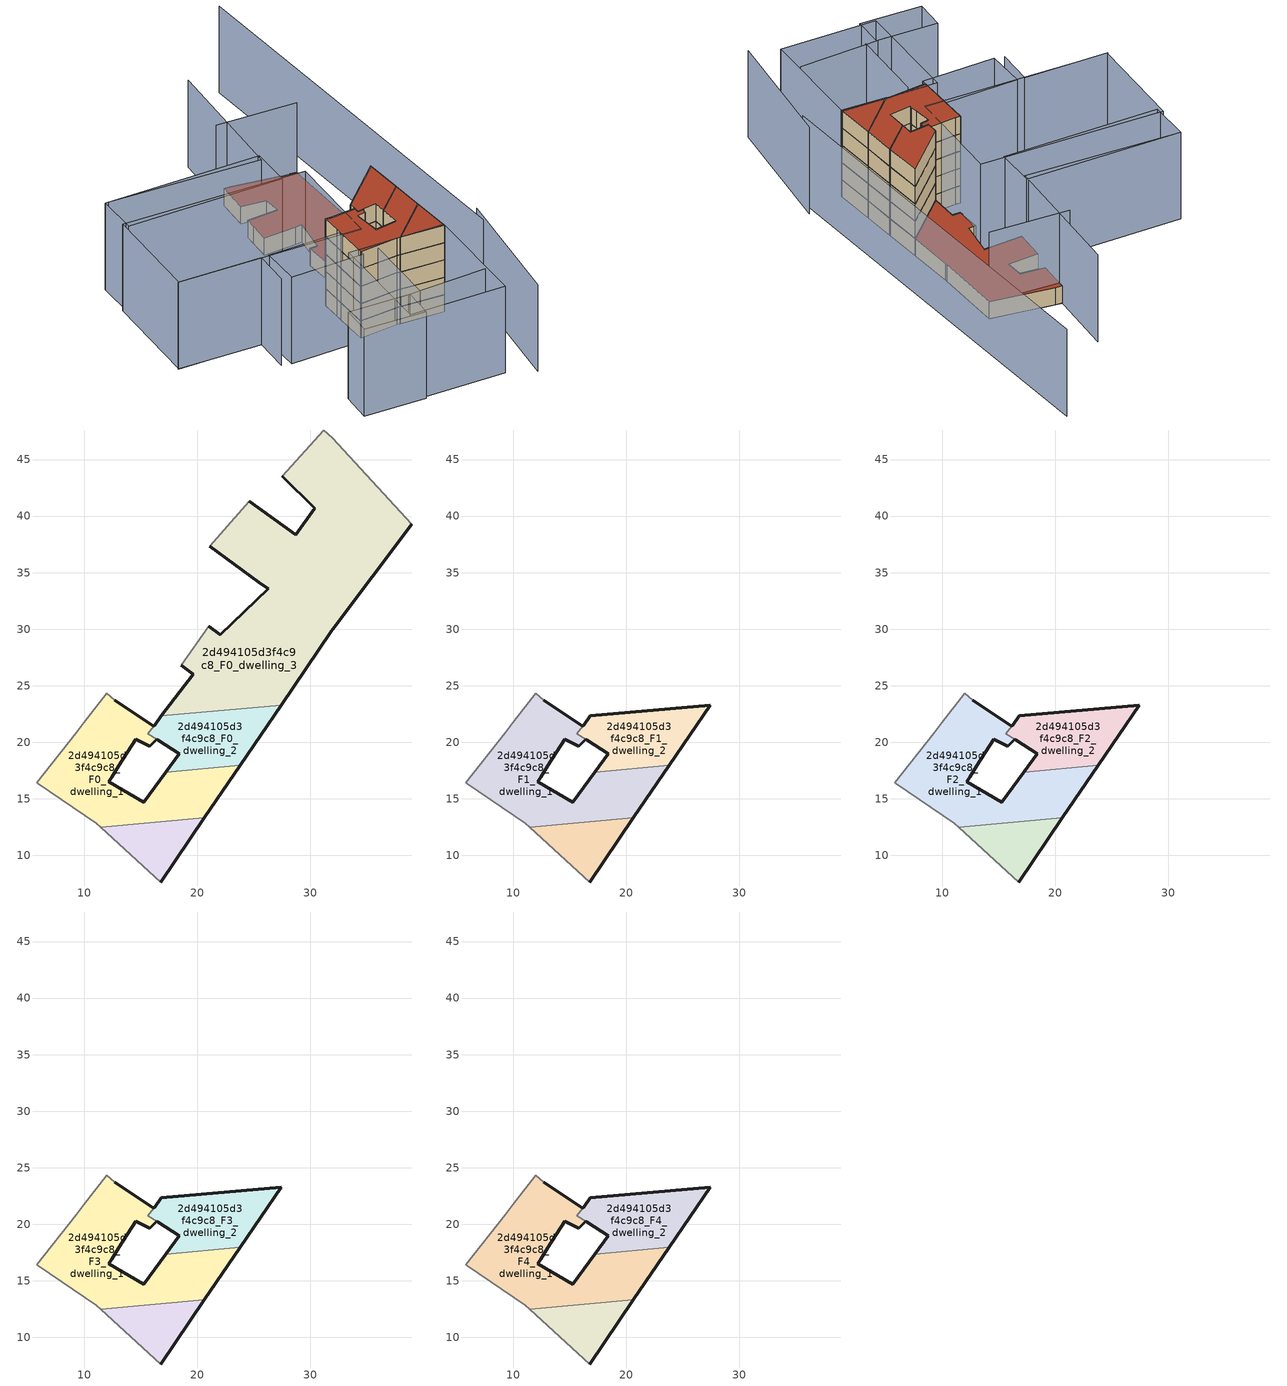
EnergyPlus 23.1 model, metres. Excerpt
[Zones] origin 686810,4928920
2d494105d3f4c9c8_F0_dwelling_0
 floor ground (EU_floor_Construction): 16.77,7.64 20.64,13.32 11.45,12.49 z0
 wall outside (EU_wall_Construction): 20.64,13.32 16.77,7.64 z0:3
 wall adiabatic (EU_wall_Construction): 16.77,7.64 11.45,12.49 z0:3
 wall to 2d494105d3f4c9c8_F0_dwelling_1 (EU_wall_Construction): 11.45,12.49 20.63,13.32 z0:3
2d494105d3f4c9c8_F0_dwelling_1
 floor ground (EU_floor_Construction): 20.64,13.32 23.79,17.95 17.22,17.36 15.28,14.69 12.17,16.52 12.43,16.93 13.05,17.9 14.55,20.28 15.82,19.63 16.42,20.25 15.64,20.74 16.14,21.4 16.14,21.41 12.69,23.73 12.02,24.34 9.95,21.71 9.29,20.86 5.82,16.43 5.95,16.34 11.05,12.85 11.45,12.49 z0
 wall outside (EU_wall_Construction): 12.69,23.73 16.14,21.41 16.14,21.4 / 16.42,20.25 15.82,19.63 14.55,20.28 13.05,17.9 12.43,16.93 12.17,16.52 15.28,14.69 17.22,17.36 / 23.79,17.95 20.64,13.32 z0:3
 wall adiabatic (EU_wall_Construction): 11.45,12.49 11.05,12.85 5.95,16.34 5.82,16.43 9.29,20.86 9.95,21.71 12.02,24.34 12.69,23.73 z0:3
 wall to 2d494105d3f4c9c8_F0_dwelling_2 (EU_wall_Construction): 16.14,21.4 15.64,20.74 16.42,20.25 / 17.22,17.36 23.79,17.95 z0:3
2d494105d3f4c9c8_F0_dwelling_2
 floor ground (EU_floor_Construction): 23.79,17.95 27.42,23.28 16.84,22.33 16.23,21.52 16.14,21.4 15.64,20.74 16.42,20.25 16.55,20.17 18.41,19 17.22,17.36 z0
 wall outside (EU_wall_Construction): 16.14,21.4 16.23,21.52 16.84,22.33 / 27.42,23.28 23.79,17.95 / 17.22,17.36 18.41,19 16.55,20.17 16.42,20.25 z0:3
 wall to 2d494105d3f4c9c8_F0_dwelling_3 (EU_wall_Construction): 16.84,22.33 27.42,23.28 z0:3
2d494105d3f4c9c8_F0_dwelling_3
 floor ground (EU_floor_Construction): 31.87,29.8 31.99,29.98 38.96,39.27 31.96,46.91 31.17,47.61 27.51,43.52 30.39,40.71 28.72,38.36 24.61,41.33 23.31,39.86 21.09,37.33 25.42,34.14 26.3,33.59 22.03,29.51 21.01,30.25 18.57,26.82 19.63,26 16.84,22.33 27.42,23.28 z0
 wall outside (EU_wall_Construction): 21.01,30.25 22.03,29.51 26.3,33.59 25.42,34.14 21.09,37.33 / 24.61,41.33 28.72,38.36 30.39,40.71 27.51,43.52 / 38.96,39.27 31.99,29.98 31.87,29.8 27.42,23.28 / 16.84,22.33 19.63,26 18.57,26.82 z0:3
 wall adiabatic (EU_wall_Construction): 21.09,37.33 23.31,39.86 24.61,41.33 / 27.51,43.52 31.17,47.61 31.96,46.91 38.96,39.27 / 18.57,26.82 21.01,30.25 z0:3
 roof outside (EU_roof_Construction): 31.96,46.91 38.96,39.27 31.99,29.98 31.87,29.8 27.42,23.28 16.84,22.33 19.63,26 18.57,26.82 21.01,30.25 22.03,29.51 26.3,33.59 25.42,34.14 21.09,37.33 23.31,39.86 24.61,41.33 28.72,38.36 30.39,40.71 27.51,43.52 31.17,47.61 z3
2d494105d3f4c9c8_F1_dwelling_0
 floor to 2d494105d3f4c9c8_F0_dwelling_0 (EU_floor_Construction): 16.77,7.64 20.63,13.32 11.45,12.49 z3
 wall outside (EU_wall_Construction): 20.64,13.32 16.77,7.64 z3:6
 wall adiabatic (EU_wall_Construction): 16.77,7.64 11.45,12.49 z3:6
 wall to 2d494105d3f4c9c8_F1_dwelling_1 (EU_wall_Construction): 11.45,12.49 20.63,13.32 z3:6
2d494105d3f4c9c8_F1_dwelling_1
 floor to 2d494105d3f4c9c8_F0_dwelling_1 (EU_floor_Construction): 20.63,13.32 23.79,17.95 17.22,17.36 15.28,14.69 12.17,16.52 12.43,16.93 13.05,17.9 14.55,20.28 15.82,19.63 16.42,20.25 15.64,20.74 16.14,21.4 16.14,21.41 12.69,23.73 12.02,24.34 9.95,21.71 9.29,20.86 5.82,16.43 5.95,16.34 11.05,12.85 11.45,12.49 z3
 wall outside (EU_wall_Construction): 12.69,23.73 16.14,21.41 16.14,21.4 / 16.42,20.25 15.82,19.63 14.55,20.28 13.05,17.9 12.43,16.93 12.17,16.52 15.28,14.69 17.22,17.36 / 23.79,17.95 20.64,13.32 z3:6
 wall adiabatic (EU_wall_Construction): 11.45,12.49 11.05,12.85 5.95,16.34 5.82,16.43 9.29,20.86 9.95,21.71 12.02,24.34 12.69,23.73 z3:6
 wall to 2d494105d3f4c9c8_F1_dwelling_2 (EU_wall_Construction): 16.14,21.4 15.64,20.74 16.42,20.25 / 17.22,17.36 23.79,17.95 z3:6
2d494105d3f4c9c8_F1_dwelling_2
 floor to 2d494105d3f4c9c8_F0_dwelling_2 (EU_floor_Construction): 23.79,17.95 27.42,23.28 16.84,22.33 16.23,21.52 16.14,21.4 15.64,20.74 16.42,20.25 16.55,20.17 18.41,19 17.22,17.36 z3
 wall outside (EU_wall_Construction): 16.14,21.4 16.23,21.52 16.84,22.33 27.42,23.28 23.79,17.95 / 17.22,17.36 18.41,19 16.55,20.17 16.42,20.25 z3:6
2d494105d3f4c9c8_F2_dwelling_0
 floor to 2d494105d3f4c9c8_F1_dwelling_0 (EU_floor_Construction): 16.77,7.64 20.63,13.32 11.45,12.49 z6
 wall outside (EU_wall_Construction): 20.64,13.32 16.77,7.64 z6:9
 wall adiabatic (EU_wall_Construction): 16.77,7.64 11.45,12.49 z6:9
 wall to 2d494105d3f4c9c8_F2_dwelling_1 (EU_wall_Construction): 11.45,12.49 20.63,13.32 z6:9
2d494105d3f4c9c8_F2_dwelling_1
 floor to 2d494105d3f4c9c8_F1_dwelling_1 (EU_floor_Construction): 20.63,13.32 23.79,17.95 17.22,17.36 15.28,14.69 12.17,16.52 12.43,16.93 13.05,17.9 14.55,20.28 15.82,19.63 16.42,20.25 15.64,20.74 16.14,21.4 16.14,21.41 12.69,23.73 12.02,24.34 9.95,21.71 9.29,20.86 5.82,16.43 5.95,16.34 11.05,12.85 11.45,12.49 z6
 wall outside (EU_wall_Construction): 12.69,23.73 16.14,21.41 16.14,21.4 / 16.42,20.25 15.82,19.63 14.55,20.28 13.05,17.9 12.43,16.93 12.17,16.52 15.28,14.69 17.22,17.36 / 23.79,17.95 20.64,13.32 z6:9
 wall adiabatic (EU_wall_Construction): 11.45,12.49 11.05,12.85 5.95,16.34 5.82,16.43 9.29,20.86 9.95,21.71 12.02,24.34 12.69,23.73 z6:9
 wall to 2d494105d3f4c9c8_F2_dwelling_2 (EU_wall_Construction): 16.14,21.4 15.64,20.74 16.42,20.25 / 17.22,17.36 23.79,17.95 z6:9
2d494105d3f4c9c8_F2_dwelling_2
 floor to 2d494105d3f4c9c8_F1_dwelling_2 (EU_floor_Construction): 23.79,17.95 27.42,23.28 16.84,22.33 16.23,21.52 16.14,21.4 15.64,20.74 16.42,20.25 16.55,20.17 18.41,19 17.22,17.36 z6
 wall outside (EU_wall_Construction): 16.14,21.4 16.23,21.52 16.84,22.33 27.42,23.28 23.79,17.95 / 17.22,17.36 18.41,19 16.55,20.17 16.42,20.25 z6:9
2d494105d3f4c9c8_F3_dwelling_0
 floor to 2d494105d3f4c9c8_F2_dwelling_0 (EU_floor_Construction): 16.77,7.64 20.63,13.32 11.45,12.49 z9
 wall outside (EU_wall_Construction): 20.64,13.32 16.77,7.64 z9:12
 wall adiabatic (EU_wall_Construction): 16.77,7.64 11.45,12.49 z9:12
 wall to 2d494105d3f4c9c8_F3_dwelling_1 (EU_wall_Construction): 11.45,12.49 20.63,13.32 z9:12
2d494105d3f4c9c8_F3_dwelling_1
 floor to 2d494105d3f4c9c8_F2_dwelling_1 (EU_floor_Construction): 20.63,13.32 23.79,17.95 17.22,17.36 15.28,14.69 12.17,16.52 12.43,16.93 13.05,17.9 14.55,20.28 15.82,19.63 16.42,20.25 15.64,20.74 16.14,21.4 16.14,21.41 12.69,23.73 12.02,24.34 9.95,21.71 9.29,20.86 5.82,16.43 5.95,16.34 11.05,12.85 11.45,12.49 z9
 wall outside (EU_wall_Construction): 12.69,23.73 16.14,21.41 16.14,21.4 / 16.42,20.25 15.82,19.63 14.55,20.28 13.05,17.9 12.43,16.93 12.17,16.52 15.28,14.69 17.22,17.36 / 23.79,17.95 20.64,13.32 z9:12
 wall adiabatic (EU_wall_Construction): 11.45,12.49 11.05,12.85 5.95,16.34 5.82,16.43 9.29,20.86 9.95,21.71 12.02,24.34 12.69,23.73 z9:12
 wall to 2d494105d3f4c9c8_F3_dwelling_2 (EU_wall_Construction): 16.14,21.4 15.64,20.74 16.42,20.25 / 17.22,17.36 23.79,17.95 z9:12
2d494105d3f4c9c8_F3_dwelling_2
 floor to 2d494105d3f4c9c8_F2_dwelling_2 (EU_floor_Construction): 23.79,17.95 27.42,23.28 16.84,22.33 16.23,21.52 16.14,21.4 15.64,20.74 16.42,20.25 16.55,20.17 18.41,19 17.22,17.36 z9
 wall outside (EU_wall_Construction): 16.14,21.4 16.23,21.52 16.84,22.33 27.42,23.28 23.79,17.95 / 17.22,17.36 18.41,19 16.55,20.17 16.42,20.25 z9:12
2d494105d3f4c9c8_F4_dwelling_0
 floor to 2d494105d3f4c9c8_F3_dwelling_0 (EU_floor_Construction): 16.77,7.64 20.63,13.32 11.45,12.49 z12
 wall outside (EU_wall_Construction): 20.64,13.32 16.77,7.64 z12:15
 wall adiabatic (EU_wall_Construction): 16.77,7.64 11.45,12.49 z12:15
 wall to 2d494105d3f4c9c8_F4_dwelling_1 (EU_wall_Construction): 11.45,12.49 20.63,13.32 z12:15
 roof outside (EU_roof_Construction): 20.64,13.32 16.77,7.64 11.45,12.49 z15
2d494105d3f4c9c8_F4_dwelling_1
 floor to 2d494105d3f4c9c8_F3_dwelling_1 (EU_floor_Construction): 20.63,13.32 23.79,17.95 17.22,17.36 15.28,14.69 12.17,16.52 12.43,16.93 13.05,17.9 14.55,20.28 15.82,19.63 16.42,20.25 15.64,20.74 16.14,21.4 16.14,21.41 12.69,23.73 12.02,24.34 9.95,21.71 9.29,20.86 5.82,16.43 5.95,16.34 11.05,12.85 11.45,12.49 z12
 wall outside (EU_wall_Construction): 12.69,23.73 16.14,21.41 16.14,21.4 / 16.42,20.25 15.82,19.63 14.55,20.28 13.05,17.9 12.43,16.93 12.17,16.52 15.28,14.69 17.22,17.36 / 23.79,17.95 20.64,13.32 z12:15
 wall adiabatic (EU_wall_Construction): 11.45,12.49 11.05,12.85 5.95,16.34 5.82,16.43 9.29,20.86 9.95,21.71 12.02,24.34 12.69,23.73 z12:15
 wall to 2d494105d3f4c9c8_F4_dwelling_2 (EU_wall_Construction): 16.14,21.4 15.64,20.74 16.42,20.25 / 17.22,17.36 23.79,17.95 z12:15
 roof outside (EU_roof_Construction): 23.79,17.95 20.64,13.32 11.45,12.49 11.05,12.85 5.95,16.34 5.82,16.43 9.29,20.86 9.95,21.71 12.02,24.34 12.69,23.73 16.14,21.41 16.14,21.4 15.64,20.74 16.42,20.25 15.82,19.63 14.55,20.28 13.05,17.9 12.43,16.93 12.17,16.52 15.28,14.69 17.22,17.36 z15
2d494105d3f4c9c8_F4_dwelling_2
 floor to 2d494105d3f4c9c8_F3_dwelling_2 (EU_floor_Construction): 23.79,17.95 27.42,23.28 16.84,22.33 16.23,21.52 16.14,21.4 15.64,20.74 16.42,20.25 16.55,20.17 18.41,19 17.22,17.36 z12
 wall outside (EU_wall_Construction): 16.14,21.4 16.23,21.52 16.84,22.33 27.42,23.28 23.79,17.95 / 17.22,17.36 18.41,19 16.55,20.17 16.42,20.25 z12:15
 roof outside (EU_roof_Construction): 27.42,23.28 23.79,17.95 17.22,17.36 18.41,19 16.55,20.17 16.42,20.25 15.64,20.74 16.14,21.4 16.23,21.52 16.84,22.33 z15
shading: -3.16,6.59 8.27,-2 / 7.07,-10.58 22.66,4.95 / 20.2,2.98 58.61,59.06 / 7.61,14.41 -0.72,4.59 / -11.28,38.11 -0.89,29.26 / -0.89,29.26 -4.9,24.56 / 38.96,39.27 29.31,48.03 / 38.75,56.05 23.15,38.64 / 23.15,38.64 4.68,55.17 / 16.97,7.88 5.02,-6.32 / 5.02,-6.32 -6.95,3.76 / -6.95,3.76 5,17.95 / 5,17.95 16.97,7.88 / 5.37,15.86 -4,23.26 / -4,23.26 0.11,28.46 / 0.11,28.46 9.48,21.06 / 9.48,21.06 5.37,15.86 / 0.05,51.11 22.72,31.65 / 22.72,31.65 11.46,18.54 / 11.46,18.54 -11.21,37.99 / -11.21,37.99 0.05,51.11 / 4.3,55.48 23.99,39.3 / 23.99,39.3 19.6,33.96 / 19.6,33.96 -0.09,50.14 / -0.09,50.14 4.3,55.48 / -12.97,8.49 -9.62,12.34 / -9.62,12.34 -2.02,5.7 / -2.02,5.7 -5.37,1.86 / -5.37,1.86 -12.97,8.49 z0:15
[Building]
EU S2 Campaign: North Axis=0; Terrain=City; Solar Distribution=FullExterior
[Site:Location]
Bologna: Latitude=44.5; Longitude=11.25; Time Zone=1; Elevation=37
[SizingPeriod:WeatherFileDays]
AnnualSizingPeriod: Begin Month=1; Begin Day of Month=1; End Month=12; End Day of Month=31; Day of Week for Start Day=Monday; Use Weather File Daylight Saving Period=No; Use Weather File Rain and Snow Indicators=No
[MATERIAL]
EU_InternalMass_Material: Roughness=MediumRough; Thickness=0.1; Conductivity=1; Density=1800; Specific Heat=900; Thermal Absorptance=0.9; Solar Absorptance=0.7; Visible Absorptance=0.7
[MATERIAL:NOMASS] Roughness=MediumRough; Thermal Absorptance=0.9; Solar Absorptance=0.7; Visible Absorptance=0.7
Name | Thermal Resistance
EU_wall_NoMass | 0.905828
EU_roof_NoMass | 0.37593
EU_floor_NoMass | 0.67114
[CONSTRUCTION]
EU_wall_Construction: EU_wall_NoMass
EU_roof_Construction: EU_roof_NoMass
EU_floor_Construction: EU_floor_NoMass
EU_InternalMass_Construction: EU_InternalMass_Material
[ZONE] Type=1; Multiplier=1; Ceiling Height=autocalculate; Floor Area=autocalculate; Part of Total Floor Area=Yes
Name | Volume
2d494105d3f4c9c8_F0_dwelling_0; 2d494105d3f4c9c8_F1_dwelling_0; 2d494105d3f4c9c8_F2_dwelling_0; 2d494105d3f4c9c8_F3_dwelling_0; 2d494105d3f4c9c8_F4_dwelling_0 | 73.3513
2d494105d3f4c9c8_F0_dwelling_1; 2d494105d3f4c9c8_F1_dwelling_1; 2d494105d3f4c9c8_F2_dwelling_1; 2d494105d3f4c9c8_F3_dwelling_1; 2d494105d3f4c9c8_F4_dwelling_1 | 272.621
2d494105d3f4c9c8_F0_dwelling_2; 2d494105d3f4c9c8_F1_dwelling_2; 2d494105d3f4c9c8_F2_dwelling_2; 2d494105d3f4c9c8_F3_dwelling_2; 2d494105d3f4c9c8_F4_dwelling_2 | 128.604
2d494105d3f4c9c8_F0_dwelling_3 | 714.418
[INTERNALMASS] Construction=EU_InternalMass_Construction
Name | Zone or ZoneList | Surface Area
2d494105d3f4c9c8_F0_dwelling_0_EU_InternalMass | 2d494105d3f4c9c8_F0_dwelling_0 | 24.4503
2d494105d3f4c9c8_F0_dwelling_1_EU_InternalMass | 2d494105d3f4c9c8_F0_dwelling_1 | 90.8742
2d494105d3f4c9c8_F0_dwelling_2_EU_InternalMass | 2d494105d3f4c9c8_F0_dwelling_2 | 42.8682
2d494105d3f4c9c8_F0_dwelling_3_EU_InternalMass | 2d494105d3f4c9c8_F0_dwelling_3 | 238.139
2d494105d3f4c9c8_F1_dwelling_0_EU_InternalMass | 2d494105d3f4c9c8_F1_dwelling_0 | 119.361
2d494105d3f4c9c8_F1_dwelling_1_EU_InternalMass | 2d494105d3f4c9c8_F1_dwelling_1 | 145.486
2d494105d3f4c9c8_F1_dwelling_2_EU_InternalMass | 2d494105d3f4c9c8_F1_dwelling_2 | 131.479
2d494105d3f4c9c8_F2_dwelling_0_EU_InternalMass | 2d494105d3f4c9c8_F2_dwelling_0 | 119.361
2d494105d3f4c9c8_F2_dwelling_1_EU_InternalMass | 2d494105d3f4c9c8_F2_dwelling_1 | 145.486
2d494105d3f4c9c8_F2_dwelling_2_EU_InternalMass | 2d494105d3f4c9c8_F2_dwelling_2 | 131.479
2d494105d3f4c9c8_F3_dwelling_0_EU_InternalMass | 2d494105d3f4c9c8_F3_dwelling_0 | 119.361
2d494105d3f4c9c8_F3_dwelling_1_EU_InternalMass | 2d494105d3f4c9c8_F3_dwelling_1 | 145.486
2d494105d3f4c9c8_F3_dwelling_2_EU_InternalMass | 2d494105d3f4c9c8_F3_dwelling_2 | 131.479
2d494105d3f4c9c8_F4_dwelling_0_EU_InternalMass | 2d494105d3f4c9c8_F4_dwelling_0 | 119.361
2d494105d3f4c9c8_F4_dwelling_1_EU_InternalMass | 2d494105d3f4c9c8_F4_dwelling_1 | 145.486
2d494105d3f4c9c8_F4_dwelling_2_EU_InternalMass | 2d494105d3f4c9c8_F4_dwelling_2 | 131.479
[OTHEREQUIPMENT] Fuel Type=Electricity; Design Level Calculation Method=Watts/Area; Power per Zone Floor Area=1; Fraction Latent=0; Fraction Radiant=0; Fraction Lost=0; Carbon Dioxide Generation Rate=0; EndUse Subcategory=EU_Step8_InternalGains
Name | Zone or ZoneList or Space or SpaceList | Schedule
EU_Step8_InternalGain_2d494105d3f4c9c8_F0_dwelling_0_f000 | 2d494105d3f4c9c8_F0_dwelling_0 | EU_Step8_GainSchedule_2d494105d3f4c9c8_F0_dwelling_0_f000
EU_Step8_InternalGain_2d494105d3f4c9c8_F0_dwelling_1_f000 | 2d494105d3f4c9c8_F0_dwelling_1 | EU_Step8_GainSchedule_2d494105d3f4c9c8_F0_dwelling_1_f000
EU_Step8_InternalGain_2d494105d3f4c9c8_F0_dwelling_2_f000 | 2d494105d3f4c9c8_F0_dwelling_2 | EU_Step8_GainSchedule_2d494105d3f4c9c8_F0_dwelling_2_f000
EU_Step8_InternalGain_2d494105d3f4c9c8_F0_dwelling_3_f000 | 2d494105d3f4c9c8_F0_dwelling_3 | EU_Step8_GainSchedule_2d494105d3f4c9c8_F0_dwelling_3_f000
EU_Step8_InternalGain_2d494105d3f4c9c8_F1_dwelling_0_f000 | 2d494105d3f4c9c8_F1_dwelling_0 | EU_Step8_GainSchedule_2d494105d3f4c9c8_F1_dwelling_0_f000
EU_Step8_InternalGain_2d494105d3f4c9c8_F1_dwelling_1_f000 | 2d494105d3f4c9c8_F1_dwelling_1 | EU_Step8_GainSchedule_2d494105d3f4c9c8_F1_dwelling_1_f000
EU_Step8_InternalGain_2d494105d3f4c9c8_F1_dwelling_2_f000 | 2d494105d3f4c9c8_F1_dwelling_2 | EU_Step8_GainSchedule_2d494105d3f4c9c8_F1_dwelling_2_f000
EU_Step8_InternalGain_2d494105d3f4c9c8_F2_dwelling_0_f000 | 2d494105d3f4c9c8_F2_dwelling_0 | EU_Step8_GainSchedule_2d494105d3f4c9c8_F2_dwelling_0_f000
EU_Step8_InternalGain_2d494105d3f4c9c8_F2_dwelling_1_f000 | 2d494105d3f4c9c8_F2_dwelling_1 | EU_Step8_GainSchedule_2d494105d3f4c9c8_F2_dwelling_1_f000
EU_Step8_InternalGain_2d494105d3f4c9c8_F2_dwelling_2_f000 | 2d494105d3f4c9c8_F2_dwelling_2 | EU_Step8_GainSchedule_2d494105d3f4c9c8_F2_dwelling_2_f000
EU_Step8_InternalGain_2d494105d3f4c9c8_F3_dwelling_0_f000 | 2d494105d3f4c9c8_F3_dwelling_0 | EU_Step8_GainSchedule_2d494105d3f4c9c8_F3_dwelling_0_f000
EU_Step8_InternalGain_2d494105d3f4c9c8_F3_dwelling_1_f000 | 2d494105d3f4c9c8_F3_dwelling_1 | EU_Step8_GainSchedule_2d494105d3f4c9c8_F3_dwelling_1_f000
EU_Step8_InternalGain_2d494105d3f4c9c8_F3_dwelling_2_f000 | 2d494105d3f4c9c8_F3_dwelling_2 | EU_Step8_GainSchedule_2d494105d3f4c9c8_F3_dwelling_2_f000
EU_Step8_InternalGain_2d494105d3f4c9c8_F4_dwelling_0_f000 | 2d494105d3f4c9c8_F4_dwelling_0 | EU_Step8_GainSchedule_2d494105d3f4c9c8_F4_dwelling_0_f000
EU_Step8_InternalGain_2d494105d3f4c9c8_F4_dwelling_1_f000 | 2d494105d3f4c9c8_F4_dwelling_1 | EU_Step8_GainSchedule_2d494105d3f4c9c8_F4_dwelling_1_f000
EU_Step8_InternalGain_2d494105d3f4c9c8_F4_dwelling_2_f000 | 2d494105d3f4c9c8_F4_dwelling_2 | EU_Step8_GainSchedule_2d494105d3f4c9c8_F4_dwelling_2_f000
[ZONEVENTILATION:DESIGNFLOWRATE] Schedule=EU_AlwaysOn; Design Flow Rate Calculation Method=AirChanges/Hour; Air Changes per Hour=0.73129; Ventilation Type=Natural; Fan Pressure Rise=0; Fan Total Efficiency=1; Constant Term Coefficient=1; Temperature Term Coefficient=0; Velocity Term Coefficient=0; Velocity Squared Term Coefficient=0; Minimum Indoor Temperature=-100; Maximum Indoor Temperature=100; Delta Temperature=-100; Minimum Outdoor Temperature=-100; Maximum Outdoor Temperature=100; Maximum Wind Speed=40
Name | Zone or ZoneList or Space or SpaceList
EU_ConstantAir_2d494105d3f4c9c8_F0_dwelling_0 | 2d494105d3f4c9c8_F0_dwelling_0
EU_ConstantAir_2d494105d3f4c9c8_F0_dwelling_1 | 2d494105d3f4c9c8_F0_dwelling_1
EU_ConstantAir_2d494105d3f4c9c8_F0_dwelling_2 | 2d494105d3f4c9c8_F0_dwelling_2
EU_ConstantAir_2d494105d3f4c9c8_F0_dwelling_3 | 2d494105d3f4c9c8_F0_dwelling_3
EU_ConstantAir_2d494105d3f4c9c8_F1_dwelling_0 | 2d494105d3f4c9c8_F1_dwelling_0
EU_ConstantAir_2d494105d3f4c9c8_F1_dwelling_1 | 2d494105d3f4c9c8_F1_dwelling_1
EU_ConstantAir_2d494105d3f4c9c8_F1_dwelling_2 | 2d494105d3f4c9c8_F1_dwelling_2
EU_ConstantAir_2d494105d3f4c9c8_F2_dwelling_0 | 2d494105d3f4c9c8_F2_dwelling_0
EU_ConstantAir_2d494105d3f4c9c8_F2_dwelling_1 | 2d494105d3f4c9c8_F2_dwelling_1
EU_ConstantAir_2d494105d3f4c9c8_F2_dwelling_2 | 2d494105d3f4c9c8_F2_dwelling_2
EU_ConstantAir_2d494105d3f4c9c8_F3_dwelling_0 | 2d494105d3f4c9c8_F3_dwelling_0
EU_ConstantAir_2d494105d3f4c9c8_F3_dwelling_1 | 2d494105d3f4c9c8_F3_dwelling_1
EU_ConstantAir_2d494105d3f4c9c8_F3_dwelling_2 | 2d494105d3f4c9c8_F3_dwelling_2
EU_ConstantAir_2d494105d3f4c9c8_F4_dwelling_0 | 2d494105d3f4c9c8_F4_dwelling_0
EU_ConstantAir_2d494105d3f4c9c8_F4_dwelling_1 | 2d494105d3f4c9c8_F4_dwelling_1
EU_ConstantAir_2d494105d3f4c9c8_F4_dwelling_2 | 2d494105d3f4c9c8_F4_dwelling_2
[HVACTEMPLATE:THERMOSTAT] Constant Heating Setpoint=20; Constant Cooling Setpoint=50
EU_HeatOnly_2d494105d3f4c9c8_F0_dwelling_0; EU_HeatOnly_2d494105d3f4c9c8_F0_dwelling_1; EU_HeatOnly_2d494105d3f4c9c8_F0_dwelling_2; EU_HeatOnly_2d494105d3f4c9c8_F0_dwelling_3; EU_HeatOnly_2d494105d3f4c9c8_F1_dwelling_0; EU_HeatOnly_2d494105d3f4c9c8_F1_dwelling_1; EU_HeatOnly_2d494105d3f4c9c8_F1_dwelling_2; EU_HeatOnly_2d494105d3f4c9c8_F2_dwelling_0; EU_HeatOnly_2d494105d3f4c9c8_F2_dwelling_1; EU_HeatOnly_2d494105d3f4c9c8_F2_dwelling_2; EU_HeatOnly_2d494105d3f4c9c8_F3_dwelling_0; EU_HeatOnly_2d494105d3f4c9c8_F3_dwelling_1; EU_HeatOnly_2d494105d3f4c9c8_F3_dwelling_2; EU_HeatOnly_2d494105d3f4c9c8_F4_dwelling_0; EU_HeatOnly_2d494105d3f4c9c8_F4_dwelling_1; EU_HeatOnly_2d494105d3f4c9c8_F4_dwelling_2
[HVACTEMPLATE:ZONE:IDEALLOADSAIRSYSTEM] System Availability Schedule=EU_AlwaysOn; Maximum Heating Supply Air Temperature=50; Minimum Cooling Supply Air Temperature=13; Maximum Heating Supply Air Humidity Ratio=0.0156; Minimum Cooling Supply Air Humidity Ratio=0.0077; Heating Limit=NoLimit; Cooling Limit=NoLimit; Heating Availability Schedule=EU_AlwaysOn; Cooling Availability Schedule=EU_CoolingOff; Dehumidification Control Type=ConstantSensibleHeatRatio; Cooling Sensible Heat Ratio=0.7; Dehumidification Setpoint=60; Humidification Control Type=None; Humidification Setpoint=30; Outdoor Air Method=None; Outdoor Air Flow Rate per Person=0.00944; Outdoor Air Flow Rate per Zone Floor Area=0; Outdoor Air Flow Rate per Zone=0; Demand Controlled Ventilation Type=None; Outdoor Air Economizer Type=NoEconomizer; Heat Recovery Type=None; Sensible Heat Recovery Effectiveness=0.7; Latent Heat Recovery Effectiveness=0.65
Name | Template Thermostat
2d494105d3f4c9c8_F0_dwelling_0 | EU_HeatOnly_2d494105d3f4c9c8_F0_dwelling_0
2d494105d3f4c9c8_F0_dwelling_1 | EU_HeatOnly_2d494105d3f4c9c8_F0_dwelling_1
2d494105d3f4c9c8_F0_dwelling_2 | EU_HeatOnly_2d494105d3f4c9c8_F0_dwelling_2
2d494105d3f4c9c8_F0_dwelling_3 | EU_HeatOnly_2d494105d3f4c9c8_F0_dwelling_3
2d494105d3f4c9c8_F1_dwelling_0 | EU_HeatOnly_2d494105d3f4c9c8_F1_dwelling_0
2d494105d3f4c9c8_F1_dwelling_1 | EU_HeatOnly_2d494105d3f4c9c8_F1_dwelling_1
2d494105d3f4c9c8_F1_dwelling_2 | EU_HeatOnly_2d494105d3f4c9c8_F1_dwelling_2
2d494105d3f4c9c8_F2_dwelling_0 | EU_HeatOnly_2d494105d3f4c9c8_F2_dwelling_0
2d494105d3f4c9c8_F2_dwelling_1 | EU_HeatOnly_2d494105d3f4c9c8_F2_dwelling_1
2d494105d3f4c9c8_F2_dwelling_2 | EU_HeatOnly_2d494105d3f4c9c8_F2_dwelling_2
2d494105d3f4c9c8_F3_dwelling_0 | EU_HeatOnly_2d494105d3f4c9c8_F3_dwelling_0
2d494105d3f4c9c8_F3_dwelling_1 | EU_HeatOnly_2d494105d3f4c9c8_F3_dwelling_1
2d494105d3f4c9c8_F3_dwelling_2 | EU_HeatOnly_2d494105d3f4c9c8_F3_dwelling_2
2d494105d3f4c9c8_F4_dwelling_0 | EU_HeatOnly_2d494105d3f4c9c8_F4_dwelling_0
2d494105d3f4c9c8_F4_dwelling_1 | EU_HeatOnly_2d494105d3f4c9c8_F4_dwelling_1
2d494105d3f4c9c8_F4_dwelling_2 | EU_HeatOnly_2d494105d3f4c9c8_F4_dwelling_2
[SIZING:ZONE] Zone Cooling Design Supply Air Temperature Input Method=SupplyAirTemperature; Zone Cooling Design Supply Air Temperature=13; Zone Heating Design Supply Air Temperature Input Method=SupplyAirTemperature; Zone Heating Design Supply Air Temperature=50; Zone Cooling Design Supply Air Humidity Ratio=0.008; Zone Heating Design Supply Air Humidity Ratio=0.008; Cooling Design Air Flow Method=DesignDay; Cooling Design Air Flow Rate=0; Cooling Minimum Air Flow per Zone Floor Area=0.000762; Cooling Minimum Air Flow=0; Cooling Minimum Air Flow Fraction=0.2; Heating Design Air Flow Method=DesignDay; Heating Design Air Flow Rate=0; Heating Maximum Air Flow per Zone Floor Area=0.002032; Heating Maximum Air Flow=0.141576; Heating Maximum Air Flow Fraction=0.3; Account for Dedicated Outdoor Air System=No; Dedicated Outdoor Air System Control Strategy=NeutralSupplyAir; Dedicated Outdoor Air Low Setpoint Temperature for Design=autosize; Dedicated Outdoor Air High Setpoint Temperature for Design=autosize; Zone Load Sizing Method=Sensible Load Only No Latent Load; Zone Latent Cooling Design Supply Air Humidity Ratio Input Method=HumidityRatioDifference; Zone Cooling Design Supply Air Humidity Ratio Difference=0.005; Zone Latent Heating Design Supply Air Humidity Ratio Input Method=HumidityRatioDifference; Zone Humidification Design Supply Air Humidity Ratio Difference=0.005
2d494105d3f4c9c8_F0_dwelling_0; 2d494105d3f4c9c8_F0_dwelling_1; 2d494105d3f4c9c8_F0_dwelling_2; 2d494105d3f4c9c8_F0_dwelling_3; 2d494105d3f4c9c8_F1_dwelling_0; 2d494105d3f4c9c8_F1_dwelling_1; 2d494105d3f4c9c8_F1_dwelling_2; 2d494105d3f4c9c8_F2_dwelling_0; 2d494105d3f4c9c8_F2_dwelling_1; 2d494105d3f4c9c8_F2_dwelling_2; 2d494105d3f4c9c8_F3_dwelling_0; 2d494105d3f4c9c8_F3_dwelling_1; 2d494105d3f4c9c8_F3_dwelling_2; 2d494105d3f4c9c8_F4_dwelling_0; 2d494105d3f4c9c8_F4_dwelling_1; 2d494105d3f4c9c8_F4_dwelling_2
[SCHEDULE:CONSTANT]
Name | Hourly Value
EU_AlwaysOn | 1
EU_CoolingOff | 0
[SCHEDULE:FILE] Column Number=1; Rows to Skip at Top=0; Number of Hours of Data=8760; Column Separator=Comma; Interpolate to Timestep=No; Minutes per Item=60; Adjust Schedule for Daylight Savings=Yes
Name | File
EU_Step8_GainSchedule_2d494105d3f4c9c8_F0_dwelling_0_f000 | ../../schedules/2d494105d3f4c9c8/2d494105d3f4c9c8_F0_dwelling_0_f000_gain.csv
EU_Step8_GainSchedule_2d494105d3f4c9c8_F0_dwelling_1_f000 | ../../schedules/2d494105d3f4c9c8/2d494105d3f4c9c8_F0_dwelling_1_f000_gain.csv
EU_Step8_GainSchedule_2d494105d3f4c9c8_F0_dwelling_2_f000 | ../../schedules/2d494105d3f4c9c8/2d494105d3f4c9c8_F0_dwelling_2_f000_gain.csv
EU_Step8_GainSchedule_2d494105d3f4c9c8_F0_dwelling_3_f000 | ../../schedules/2d494105d3f4c9c8/2d494105d3f4c9c8_F0_dwelling_3_f000_gain.csv
EU_Step8_GainSchedule_2d494105d3f4c9c8_F1_dwelling_0_f000 | ../../schedules/2d494105d3f4c9c8/2d494105d3f4c9c8_F1_dwelling_0_f000_gain.csv
EU_Step8_GainSchedule_2d494105d3f4c9c8_F1_dwelling_1_f000 | ../../schedules/2d494105d3f4c9c8/2d494105d3f4c9c8_F1_dwelling_1_f000_gain.csv
EU_Step8_GainSchedule_2d494105d3f4c9c8_F1_dwelling_2_f000 | ../../schedules/2d494105d3f4c9c8/2d494105d3f4c9c8_F1_dwelling_2_f000_gain.csv
EU_Step8_GainSchedule_2d494105d3f4c9c8_F2_dwelling_0_f000 | ../../schedules/2d494105d3f4c9c8/2d494105d3f4c9c8_F2_dwelling_0_f000_gain.csv
EU_Step8_GainSchedule_2d494105d3f4c9c8_F2_dwelling_1_f000 | ../../schedules/2d494105d3f4c9c8/2d494105d3f4c9c8_F2_dwelling_1_f000_gain.csv
EU_Step8_GainSchedule_2d494105d3f4c9c8_F2_dwelling_2_f000 | ../../schedules/2d494105d3f4c9c8/2d494105d3f4c9c8_F2_dwelling_2_f000_gain.csv
EU_Step8_GainSchedule_2d494105d3f4c9c8_F3_dwelling_0_f000 | ../../schedules/2d494105d3f4c9c8/2d494105d3f4c9c8_F3_dwelling_0_f000_gain.csv
EU_Step8_GainSchedule_2d494105d3f4c9c8_F3_dwelling_1_f000 | ../../schedules/2d494105d3f4c9c8/2d494105d3f4c9c8_F3_dwelling_1_f000_gain.csv
EU_Step8_GainSchedule_2d494105d3f4c9c8_F3_dwelling_2_f000 | ../../schedules/2d494105d3f4c9c8/2d494105d3f4c9c8_F3_dwelling_2_f000_gain.csv
EU_Step8_GainSchedule_2d494105d3f4c9c8_F4_dwelling_0_f000 | ../../schedules/2d494105d3f4c9c8/2d494105d3f4c9c8_F4_dwelling_0_f000_gain.csv
EU_Step8_GainSchedule_2d494105d3f4c9c8_F4_dwelling_1_f000 | ../../schedules/2d494105d3f4c9c8/2d494105d3f4c9c8_F4_dwelling_1_f000_gain.csv
EU_Step8_GainSchedule_2d494105d3f4c9c8_F4_dwelling_2_f000 | ../../schedules/2d494105d3f4c9c8/2d494105d3f4c9c8_F4_dwelling_2_f000_gain.csv
